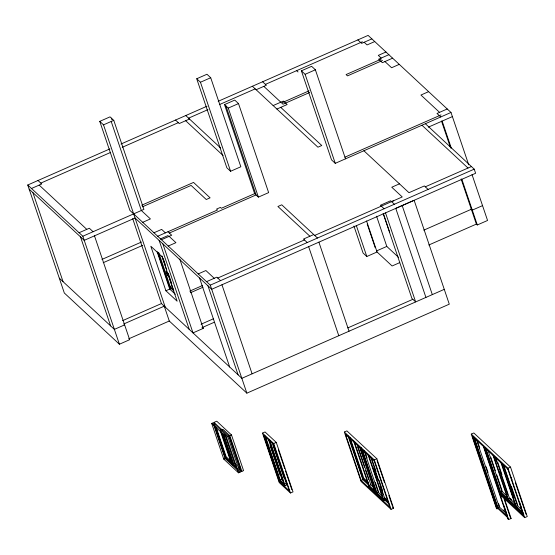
<?xml version="1.0" encoding="UTF-8"?>
<svg xmlns="http://www.w3.org/2000/svg" width="555" height="555" viewBox="0 0 555 555"><rect width="100%" height="100%" fill="white"/><g stroke="black" fill="none" stroke-linecap="round" stroke-linejoin="round"><path stroke-width="0.83" d="M425.928 297.431L395.764 208.375L414.141 200.313L449.286 304.175L246.864 393.155L210.296 285.145L129.905 210.4L99.768 121.365L110.022 116.862L113.768 120.345L143.905 209.374L82.834 236.222L27.75 185.002L109.918 148.886M196.713 78.754L206.959 74.252L210.706 77.735L240.842 166.764L230.596 171.273L226.849 167.783L196.713 78.754L200.459 82.237L230.596 171.273M99.768 121.365L103.514 124.847L113.768 120.345M200.459 82.237L210.706 77.735M120.976 144.022L207.05 106.185M218.164 101.301L368.111 35.395L450.993 112.464L468.711 164.786M40.806 183.108L110.389 152.521M122.239 147.311L178.322 122.662M188.568 118.159L207.945 109.64M219.738 104.458L255.189 88.876M265.436 84.367L362.38 41.757M31.496 188.485L41.743 183.976L37.997 180.493M189.505 119.027L179.258 123.536L175.512 120.053M256.126 89.744L266.372 85.241L262.626 81.758M371.857 38.878L361.603 43.38L357.857 39.898M224.511 104.604L234.758 100.101L238.504 103.584L268.641 192.613L258.394 197.122L254.648 193.639L224.511 104.604L228.258 108.086L258.394 197.122M335.275 163.343L331.529 159.861L301.393 70.825L311.639 66.322L315.379 69.791L345.522 158.841M374.743 41.563L367.056 44.941L364.17 42.256M228.258 108.086L238.504 103.584M301.393 70.825L305.125 74.301L315.379 69.791M385.982 52.01L378.295 55.389L381.181 58.074M273.136 105.568L283.39 101.059L287.136 104.541L276.883 109.051M388.868 54.695L378.621 59.198L382.367 62.687L392.614 58.178M309.066 90.84L281.607 102.911L283.008 104.222L309.683 92.491M381.105 59.177L346.091 74.571L347.492 75.875L382.513 60.481M399.274 64.366L391.587 67.745L384.927 61.556M79.087 232.732L89.334 228.23L93.08 231.713M141.726 205.204L193.535 182.428L210.102 197.83L206.259 199.516L191.1 185.425L142.351 206.855M84.228 240.343L135.045 218.004L211.705 289.28L475.621 173.271L474.227 169.15L425.373 123.723M428.62 91.658L420.933 95.037L439.56 112.36M142.725 222.312L150.412 218.934L141.338 210.505L111.201 121.469M153.964 232.767L161.651 229.388L165.397 232.871M101.947 259.421L141.456 242.049M157.71 236.25L217.498 209.97L216.561 209.096L220.404 207.41L221.341 208.278L254.648 193.639M447.247 108.974L437 113.484L440.746 116.966M169.358 233.051L256.049 194.944L225.92 105.908M103.202 262.709L142.725 245.338M344.898 157.176L441.045 114.906M168.207 235.48L160.52 238.858L161.456 239.732L171.703 235.223L167.957 231.74M450.993 112.464L335.262 163.33L305.125 74.301M428.321 127.164L452.401 116.592M168.241 246.045L175.928 242.667L169.143 236.354M167.582 275.384L168.269 275.551L167.582 275.384L166.153 271.166L167.929 275.703M399.461 183.844L391.774 187.222L402.236 196.949L314.692 235.431M198.211 273.913L205.898 270.535L214.237 278.284M157.689 252.032L169.497 286.928L170.995 286.276M165.896 290.751L177.135 301.199L162.067 256.681L150.828 246.233L165.896 290.751L170.51 288.725M206.55 281.662L216.804 277.16L220.55 280.643M313.741 234.55L303.495 239.052L307.241 242.535M217.747 278.041L304.438 239.933M425.296 186.813L471.417 166.542M391.573 201.652L393.71 200.716M122.586 320.644L161.45 303.564L241.855 378.323L444.277 289.349M189.754 291.125L202.318 285.603M190.407 292.762L202.984 287.233M210.296 285.145L474.227 169.15M123.689 324.009L164.259 306.173L169.282 321.012L246.864 393.155M124.625 324.876L114.379 329.386L59.295 278.166M128.711 338.848L169.282 321.012M27.75 185.002L64.318 293.005L119.401 344.225L129.648 339.716L94.489 235.847M201.07 324.217L213.654 318.688M202.311 327.519L214.133 322.323M376.332 251.026L386.793 246.427L398.476 257.291M423.805 230.158L471.348 209.263M179.744 258.963L203.248 328.394L192.994 332.896L162.865 243.867M353.937 226.058L363.06 253.011L366.806 256.5L377.053 251.991L392.101 265.984L399.725 262.633M482.538 205.627L472.284 210.13L471.035 208.971M428.828 244.998L476.37 224.102L477.307 224.969L487.561 220.467L472.027 174.589M347.818 327.901L412.851 299.311M239.469 469.107L241.883 471.355L243.562 470.612L231.477 434.912L216.727 421.196L214.036 422.383L228.785 436.098L240.87 471.799L238.518 472.832L223.769 459.117L211.684 423.416L213.03 422.827L227.779 436.542L239.864 472.243M220.404 429.681L221.41 429.237M222.153 429.924L223.159 429.48L229.798 435.654L241.883 471.355M211.684 423.416L226.433 437.132L231.477 434.912M262.48 433.094L265.04 431.97L276.279 442.418L293.026 491.883L290.459 493.006L279.221 482.559L262.48 433.094L273.719 443.542L290.459 493.006M223.769 459.117L225.115 458.527L238.636 471.098M273.719 443.542L276.279 442.418M237.249 468.434L233.495 464.937L232.489 465.381L220.952 431.304M236.451 466.304L235.244 465.18L234.238 465.624L223.526 433.982M344.336 432.026L346.896 430.895L376.866 458.763L393.606 508.227L391.046 509.351L361.076 481.49L344.336 432.026L374.306 459.894L391.046 509.351M265.699 437.18L280.213 480.047L281.919 479.298L283.168 480.457M279.29 481.49L289.28 490.78L273.65 444.611L263.66 435.321L279.29 481.49L280.573 480.928M361.201 447.67L360.348 448.045L375.971 494.207L389.86 507.124L374.237 460.962L345.515 434.253L361.145 480.422L375.346 493.624L359.723 447.462M284.583 484.113L286.29 483.356M284.285 486.131L286.845 485.008L272.588 442.89M374.306 459.894L376.866 458.763M348.956 437.361L362.914 478.597L363.768 478.223L368.478 482.607M361.145 480.422L362.852 479.666L375.02 491.022L373.647 486.978M498.286 508.304L497.002 508.866L496.378 508.29L471.264 434.093L473.824 432.969L510.51 467.074L527.25 516.538L524.69 517.662L500.18 494.88L508.553 519.605L511.113 518.481L504.093 497.738M373.799 487.547L370.872 484.827L369.165 485.576L354.652 442.71M368.242 487.019L369.096 486.645L375.61 492.701M362.38 449.897L376.894 492.764L378.6 492.014M375.971 494.207L376.824 493.832L383.928 500.437L368.86 455.919M383.366 498.785L385.08 498.036L386.308 499.181M383.075 500.811L385.635 499.687M471.264 434.093L507.943 468.198L510.51 467.074M486.034 448.919L500.541 491.785L502.254 491.036M508.082 469.419L483.995 447.066L499.625 493.228L500.901 492.667M493.679 456.03L508.193 498.896L509.899 498.147L511.738 499.854M507.27 500.339L508.553 499.777M474.483 438.179L497.925 507.423L499.632 506.673M517.864 505.55L516.15 506.299L523.178 512.827M515.859 508.325L517.135 507.763M421.953 125.229L468.004 168.04M428.106 189.428L424.36 185.939L408.986 192.703L363.872 150.752M296.613 70.665L298.014 71.97M394.369 204.254L390.623 200.771L380.376 205.274L384.122 208.763M263.812 86.365L280.823 102.189M280.726 107.358L321.761 145.514L317.918 147.2L252.379 86.261M185.758 115.544L220.599 147.942M317.488 238.033L281.753 204.809L277.909 206.495L309.912 236.25M185.661 120.719L223.103 155.532M483.558 446.615L472.444 436.32L497.002 508.866M507.09 496.121L501.824 491.224L488.136 450.778M515.588 504.016L509.476 498.334L495.781 457.889M522.116 510.087L517.433 505.737L503.468 464.486M500.541 491.785L507.568 498.314M508.193 498.896L515.526 505.716L501.019 462.849M523.774 514.513L500.478 492.854L485.125 447.496M499.625 493.228L523.504 515.435L507.881 469.266M503.26 510.045L506.285 512.862M506.458 513.611L499.202 506.861L476.315 439.241M511.113 518.481L510.489 517.898L504.141 499.153M497.925 507.423L507.603 516.421L504.016 505.834M508.172 518.086L497.856 508.491L473.575 436.764M508.553 519.605L507.929 519.029L483.37 446.484M173.32 289.46L170.246 286.602L158.709 252.518M169.497 286.928L173.798 290.931L167.756 273.081M175.359 294.282L169.74 289.058L157.134 251.824M201.999 327.228L203.248 328.394M382.853 496.552L378.17 492.202L364.212 450.951M388.347 501.664L384.65 498.223L370.685 456.973M362.914 478.597L368.804 484.078M388.542 502.428L384.226 498.411L384.781 500.062L389.104 504.079M376.894 492.764L382.742 498.21L368.236 455.336M392.357 507.069L393.606 508.227M39.183 185.106L86.774 229.354M29.144 189.123L84.242 240.35M280.213 480.047L283.959 483.53L269.446 440.663M228.535 435.814L229.721 436.917L240.481 468.718L238.712 467.074M224.047 434.183L225.878 435.883M234.585 463.238L236.354 464.882M230.922 461.212L226.204 456.82L216.263 427.461M231.04 462.655L226.121 458.083L215.409 426.441M238.088 469.474L232.587 464.362L221.875 432.72M442.155 121.101L451.277 148.053M461.781 179.092L477.307 224.969M441.489 121.045L450.618 147.998M461.122 179.036L476.37 224.102M515.373 482.718L526.071 514.312M511.134 477.244L511.953 479.666M519.619 502.317L521.534 507.978M507.943 468.198L524.69 517.662M511.294 486.138L517.586 504.738M503.669 466.332L514.346 497.877M501.269 462.329L516.712 507.95M497.856 462.558L501.963 474.692M495.435 458.118L496.801 462.162M499.812 471.063L507.756 494.519M493.055 455.447L508.123 499.965M490.752 457.063L495.407 470.813M496.774 474.858L501.977 490.225M485.334 449.37L498.848 489.309M494.089 476.502L500.985 496.871M402.181 205.572L432.317 294.608M477.293 440.684L479.777 448.017M486.118 466.755L488.046 472.458M498.529 503.413L499.354 505.862M385.517 212.884L415.653 301.913L411.907 298.43L383.151 213.481M383.359 213.529L389.665 232.15M376.567 216.207L386.793 246.427M366.55 220.952L377.053 251.991M367.209 224.074L375.229 247.759M356.303 225.462L366.806 256.5M318.896 242.167L349.033 331.196M308.649 246.67L338.779 335.706M377.074 460.643L384.476 482.51M388.861 495.469L392.427 506M371.385 457.598L376.04 471.348M379.051 480.241L382.61 490.759M373.897 467.719L378.004 479.846M380.466 487.13L382.929 494.408M365.183 452.381L367.098 458.041M375.312 482.309L378.323 491.203M361.471 448.475L376.824 493.832M361.673 450.327L363.039 454.379M366.057 463.286L375.104 490.01M360.785 448.96L362.151 453.005M357.455 445.193L370.872 484.827M357.656 447.052L364.503 467.268M365.599 470.501L368.603 479.395M353.66 441.038L369.096 486.645M350.087 437.798L363.768 478.223M350.545 440.413L355.207 454.184M356.026 456.612L362.332 475.24M348.047 435.932L362.852 479.666M278.409 449.966L284.715 468.593M285.534 471.022L291.84 489.656M221.958 284.777L252.088 373.806M272.796 444.763L284.021 477.924M269.695 440.143L285.138 485.757L280.143 481.116L264.791 435.758M268.502 439.664L281.919 479.298M270.063 445.54L280.206 475.503M207.958 285.797L238.095 374.833M199.543 277.972L229.68 367.008M226.433 437.132L238.518 472.832M159.119 240.377L189.248 329.413M225.198 435.508L235.244 465.18M223.061 434.107L233.495 464.937M163.302 258.672L165.224 264.34M168.234 273.24L171.793 283.765M222.715 434.579L226.856 446.81M161.991 256.035L166.66 269.834M167.367 272.887L168.269 275.551M167.02 272.56L167.922 275.231M220.217 430.618L231.199 463.078L225.177 457.473L214.195 425.019M111.423 118.166L111.978 119.797M214.036 422.383L214.861 424.818M213.578 424.45L225.115 458.527M103.514 124.847L165.196 307.047M132.694 218.614L161.45 303.564M82.834 236.222L119.401 344.225M80.496 236.867L110.632 325.903M32.905 192.62L63.041 281.649"/></g></svg>
